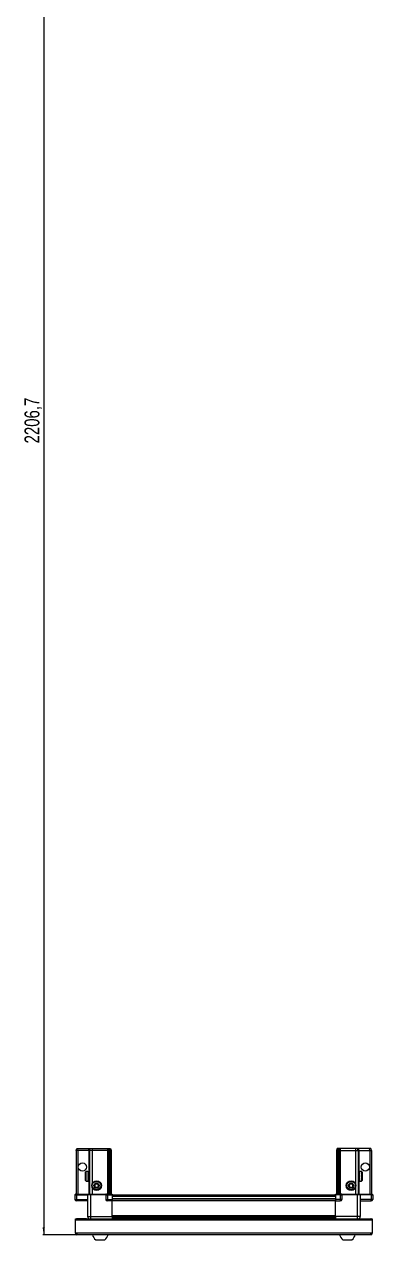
# Model space of a CAD drawing. Header units: millimetres. Extents: x 1021 to 4433, y -1638 to 1679.
# Drawn here: x 1077 to 1545, y -1638 to -6 of the extents above; entities that cross this region are included whole.
import ezdxf

# ---------------------------------------------------------------- set-up
doc = ezdxf.new("R2010")
doc.units = ezdxf.units.MM
doc.layers.add('FORMAT', color=7, linetype='Continuous')
doc.styles.add('SLDTEXTSTYLE0', font='TXT', dxfattribs={"width": 0.75})
doc.dimstyles.new('SLDDIMSTYLE0', dxfattribs={"dimtxt": 20, "dimasz": 10, "dimexe": 0, "dimexo": 0.0625, "dimgap": 5, "dimtad": 2, "dimdec": 1, "dimrnd": 1e-09, "dimzin": 12, "dimdsep": 46, "dimtxsty": 'SLDTEXTSTYLE0', "dimsah": 1, "dimcen": 0.09, "dimadec": 0, "dimazin": 3, "dimtfac": 1, "dimtofl": 0, "dimtmove": 0, "dimatfit": 3, "dimfxl": 0, "dimfrac": 2, "dimtolj": 1, "dimtzin": 12, "dimarcsym": 0})

# ---------------------------------------------------------------- blocks, each defined once
blk = doc.blocks.new('_D_8')
at = {"layer": 'FORMAT'}
for p, q in [((1146.7, 575.4), (1101.6, 575.4)), ((1102.6, 575.4), (1102.6, -1631.3)), ((1147.2, -1631.3), (1101.6, -1631.3))]:
    blk.add_line(p, q, dxfattribs=at)
for points in [[(1102.6, 575.4), (1101.1, 565.4), (1104.2, 565.4)], [(1102.6, -1631.3), (1104.2, -1621.3), (1101.1, -1621.3)]]:
    blk.add_solid(points, dxfattribs=at)
at = {"layer": 'FORMAT', "insert": (1076.8, -568.6), "char_height": 20, "attachment_point": 1, "rotation": 90, "style": 'SLDTEXTSTYLE0'}
blk.add_mtext('2206,7', dxfattribs=at)

msp = doc.modelspace()

# ---------------------------------------------------------------- linework, layer by layer
at = {"color": 7, "linetype": 'Continuous', "lineweight": 25}
for p, q in [((1146.13, -1518.28), (1146.93, -1515.28)), ((1146.93, -1515.28), (1148.78, -1515.28)), ((1148.63, -1518.28), (1148.78, -1515.28)), ((1148.78, -1515.28), (1163.13, -1515.28)), ((1163.13, -1515.28), (1164.93, -1515.28)), ((1164.13, -1518.28), (1164.93, -1515.28)), ((1164.93, -1515.28), (1167.96, -1515.28)), ((1167.96, -1515.28), (1167.63, -1518.28)), ((1167.96, -1515.28), (1188.13, -1515.28)), ((1188.13, -1515.28), (1189.93, -1515.28)), ((1189.93, -1515.28), (1189.13, -1518.28)), ((1189.93, -1515.28), (1190.67, -1515.28)), ((1190.67, -1515.28), (1190.13, -1518.28)), ((1190.67, -1515.28), (1191.17, -1515.28)), ((1191.17, -1515.28), (1192.33, -1515.28)), ((1191.17, -1515.28), (1191.63, -1518.28)), ((1192.33, -1515.28), (1193.13, -1518.28)), ((1496.93, -1515.28), (1496.13, -1518.28)), ((1498.08, -1515.28), (1496.93, -1515.28)), ((1498.08, -1515.28), (1497.63, -1518.28)), ((1498.58, -1515.28), (1498.08, -1515.28)), ((1498.58, -1515.28), (1499.13, -1518.28)), ((1499.33, -1515.28), (1498.58, -1515.28)), ((1499.33, -1515.28), (1500.13, -1518.28)), ((1501.13, -1515.28), (1499.33, -1515.28)), ((1521.3, -1515.28), (1501.13, -1515.28)), ((1521.3, -1515.28), (1521.63, -1518.28)), ((1524.33, -1515.28), (1521.3, -1515.28)), ((1525.13, -1518.28), (1524.33, -1515.28)), ((1526.13, -1515.28), (1524.33, -1515.28)), ((1540.47, -1515.28), (1526.13, -1515.28)), ((1540.63, -1518.28), (1540.47, -1515.28)), ((1542.33, -1515.28), (1540.47, -1515.28)), ((1543.13, -1518.28), (1542.33, -1515.28)), ((1148.63, -1518.28), (1146.13, -1518.28)), ((1146.13, -1518.28), (1146.13, -1576.58)), ((1163.13, -1518.28), (1148.63, -1518.28)), ((1148.63, -1518.28), (1148.63, -1576.58)), ((1164.13, -1518.28), (1163.13, -1518.28)), ((1167.63, -1518.28), (1164.13, -1518.28)), ((1164.13, -1518.28), (1164.13, -1576.58)), ((1188.13, -1518.28), (1167.63, -1518.28)), ((1167.63, -1518.28), (1167.63, -1562.78)), ((1189.13, -1518.28), (1188.13, -1518.28)), ((1190.13, -1518.28), (1189.13, -1518.28)), ((1189.13, -1518.28), (1189.13, -1576.58)), ((1191.63, -1518.28), (1190.13, -1518.28)), ((1190.13, -1518.28), (1190.13, -1576.58)), ((1193.13, -1518.28), (1191.63, -1518.28)), ((1191.63, -1518.28), (1191.63, -1576.58)), ((1193.13, -1518.28), (1193.13, -1576.58)), ((1496.13, -1518.28), (1497.63, -1518.28)), ((1496.13, -1518.28), (1496.13, -1576.58)), ((1497.63, -1518.28), (1499.13, -1518.28)), ((1497.63, -1518.28), (1497.63, -1576.58)), ((1499.13, -1518.28), (1499.13, -1576.58)), ((1499.13, -1518.28), (1500.13, -1518.28)), ((1500.13, -1518.28), (1500.13, -1576.58)), ((1500.13, -1518.28), (1501.13, -1518.28)), ((1501.13, -1518.28), (1521.63, -1518.28)), ((1521.63, -1518.28), (1521.63, -1562.78)), ((1521.63, -1518.28), (1525.13, -1518.28)), ((1525.13, -1518.28), (1525.13, -1576.58)), ((1525.13, -1518.28), (1526.13, -1518.28)), ((1526.13, -1518.28), (1540.63, -1518.28)), ((1540.63, -1518.28), (1540.63, -1576.58)), ((1540.63, -1518.28), (1543.13, -1518.28)), ((1543.13, -1518.28), (1543.13, -1576.58)), ((1158.93, -1558.48), (1158.93, -1547.08)), ((1162.13, -1546.28), (1159.73, -1546.28)), ((1162.13, -1546.28), (1162.13, -1546.29)), ((1162.13, -1546.29), (1162.63, -1546.29)), ((1162.13, -1546.47), (1162.63, -1546.47)), ((1162.13, -1546.47), (1162.13, -1546.69)), ((1162.13, -1546.69), (1162.63, -1546.69)), ((1162.13, -1547.27), (1162.63, -1547.27)), ((1162.13, -1547.27), (1162.13, -1547.69)), ((1162.13, -1547.69), (1162.63, -1547.69)), ((1162.13, -1548.6), (1162.63, -1548.6)), ((1162.13, -1548.6), (1162.13, -1549.19)), ((1162.13, -1549.19), (1162.63, -1549.19)), ((1162.13, -1550.35), (1162.63, -1550.35)), ((1162.13, -1550.35), (1162.13, -1551.04)), ((1162.63, -1546.47), (1162.63, -1546.29)), ((1162.63, -1546.69), (1162.63, -1546.47)), ((1162.63, -1547.27), (1162.63, -1546.69)), ((1162.63, -1547.69), (1162.63, -1547.27)), ((1162.63, -1548.6), (1162.63, -1547.69)), ((1162.73, -1548.38), (1162.63, -1548.38)), ((1162.63, -1549.19), (1162.63, -1548.6)), ((1162.63, -1550.35), (1162.63, -1549.19)), ((1162.63, -1551.04), (1162.63, -1550.35)), ((1162.73, -1557.18), (1162.73, -1548.38)), ((1163.61, -1549.47), (1163.13, -1548.78)), ((1163.13, -1556.78), (1163.13, -1548.78)), ((1164.1, -1548.78), (1163.61, -1549.47)), ((1163.61, -1556.09), (1163.61, -1549.47)), ((1164.13, -1548.78), (1164.1, -1548.78)), ((1164.1, -1556.78), (1164.1, -1548.78)), ((1525.16, -1548.78), (1525.13, -1548.78)), ((1525.65, -1549.47), (1525.16, -1548.78)), ((1525.16, -1548.78), (1525.16, -1556.78)), ((1526.13, -1548.78), (1525.65, -1549.47)), ((1525.65, -1549.47), (1525.65, -1556.09)), ((1526.13, -1548.78), (1526.13, -1556.78)), ((1526.63, -1548.38), (1526.53, -1548.38)), ((1526.53, -1548.38), (1526.53, -1557.18)), ((1529.53, -1546.28), (1526.63, -1546.28)), ((1527.13, -1546.28), (1526.63, -1546.28)), ((1526.63, -1546.28), (1526.63, -1546.33)), ((1526.63, -1546.33), (1526.63, -1546.61)), ((1527.13, -1546.33), (1526.63, -1546.33)), ((1527.13, -1546.61), (1526.63, -1546.61)), ((1526.63, -1546.61), (1526.63, -1546.89)), ((1527.13, -1546.89), (1526.63, -1546.89)), ((1526.63, -1546.89), (1526.63, -1547.55)), ((1527.13, -1547.55), (1526.63, -1547.55)), ((1526.63, -1547.55), (1526.63, -1548.02)), ((1526.63, -1548.02), (1526.63, -1549)), ((1527.13, -1548.02), (1526.63, -1548.02)), ((1527.13, -1549), (1526.63, -1549)), ((1526.63, -1549), (1526.63, -1549.62)), ((1526.63, -1549.62), (1526.63, -1550.82)), ((1527.13, -1549.62), (1526.63, -1549.62)), ((1527.13, -1546.33), (1527.13, -1546.28)), ((1527.13, -1546.89), (1527.13, -1546.61)), ((1527.13, -1548.02), (1527.13, -1547.55)), ((1527.13, -1549.62), (1527.13, -1549)), ((1530.33, -1547.08), (1530.33, -1558.48)), ((1159.73, -1559.28), (1162.13, -1559.28)), ((1162.13, -1551.04), (1162.63, -1551.04)), ((1162.13, -1552.33), (1162.63, -1552.33)), ((1162.13, -1552.33), (1162.13, -1553.07)), ((1162.13, -1552.47), (1162.63, -1552.47)), ((1162.13, -1552.97), (1162.63, -1552.97)), ((1162.13, -1553.07), (1162.63, -1553.07)), ((1162.13, -1554.35), (1162.63, -1554.35)), ((1162.13, -1554.35), (1162.13, -1555.06)), ((1162.13, -1555.06), (1162.63, -1555.06)), ((1162.13, -1556.22), (1162.63, -1556.22)), ((1162.13, -1556.22), (1162.13, -1556.83)), ((1162.13, -1556.83), (1162.63, -1556.83)), ((1162.13, -1557.76), (1162.63, -1557.76)), ((1162.13, -1557.76), (1162.13, -1558.2)), ((1162.13, -1558.2), (1162.63, -1558.2)), ((1162.13, -1558.81), (1162.63, -1558.81)), ((1162.13, -1558.81), (1162.13, -1559.04)), ((1162.13, -1559.04), (1162.63, -1559.04)), ((1162.13, -1559.26), (1162.63, -1559.26)), ((1162.13, -1559.26), (1162.13, -1559.28)), ((1162.13, -1559.27), (1162.63, -1559.27)), ((1162.63, -1552.33), (1162.63, -1551.04)), ((1162.63, -1552.47), (1162.63, -1552.33)), ((1162.63, -1553.07), (1162.63, -1552.97)), ((1162.63, -1554.35), (1162.63, -1553.07)), ((1162.63, -1555.06), (1162.63, -1554.35)), ((1162.63, -1556.22), (1162.63, -1555.06)), ((1162.63, -1556.83), (1162.63, -1556.22)), ((1162.63, -1557.76), (1162.63, -1556.83)), ((1162.63, -1557.18), (1162.73, -1557.18)), ((1162.63, -1558.2), (1162.63, -1557.76)), ((1162.63, -1558.81), (1162.63, -1558.2)), ((1162.63, -1559.04), (1162.63, -1558.81)), ((1162.63, -1559.26), (1162.63, -1559.04)), ((1162.63, -1559.27), (1162.63, -1559.26)), ((1163.13, -1556.78), (1163.61, -1556.09)), ((1163.61, -1556.09), (1164.1, -1556.78)), ((1164.1, -1556.78), (1164.13, -1556.78)), ((1525.13, -1556.78), (1525.16, -1556.78)), ((1525.16, -1556.78), (1525.65, -1556.09)), ((1525.65, -1556.09), (1526.13, -1556.78)), ((1526.53, -1557.18), (1526.63, -1557.18)), ((1527.13, -1550.82), (1526.63, -1550.82)), ((1526.63, -1550.82), (1526.63, -1551.45)), ((1527.13, -1551.45), (1526.63, -1551.45)), ((1526.63, -1551.53), (1526.63, -1552.83)), ((1527.13, -1551.53), (1526.63, -1551.53)), ((1527.13, -1552.83), (1526.63, -1552.83)), ((1527.13, -1553.31), (1526.63, -1553.31)), ((1526.63, -1553.31), (1526.63, -1553.57)), ((1526.63, -1553.57), (1526.63, -1554.84)), ((1527.13, -1553.57), (1526.63, -1553.57)), ((1527.13, -1554.84), (1526.63, -1554.84)), ((1526.63, -1554.84), (1526.63, -1555.52)), ((1526.63, -1555.52), (1526.63, -1556.64)), ((1527.13, -1555.52), (1526.63, -1555.52)), ((1527.13, -1556.64), (1526.63, -1556.64)), ((1526.63, -1556.64), (1526.63, -1557.21)), ((1526.63, -1557.21), (1526.63, -1558.07)), ((1527.13, -1557.21), (1526.63, -1557.21)), ((1527.13, -1558.07), (1526.63, -1558.07)), ((1526.63, -1558.07), (1526.63, -1558.46)), ((1526.63, -1558.46), (1526.63, -1558.98)), ((1527.13, -1558.46), (1526.63, -1558.46)), ((1527.13, -1558.98), (1526.63, -1558.98)), ((1526.63, -1558.98), (1526.63, -1559.16)), ((1526.63, -1559.16), (1526.63, -1559.28)), ((1527.13, -1559.16), (1526.63, -1559.16)), ((1526.63, -1559.28), (1529.53, -1559.28)), ((1527.13, -1551.53), (1527.13, -1550.82)), ((1527.13, -1553.57), (1527.13, -1552.83)), ((1527.13, -1555.52), (1527.13, -1554.84)), ((1527.13, -1557.21), (1527.13, -1556.64)), ((1527.13, -1558.46), (1527.13, -1558.07)), ((1527.13, -1559.16), (1527.13, -1558.98)), ((1145.13, -1576.58), (1144.63, -1577.45)), ((1144.63, -1577.78), (1144.63, -1577.45)), ((1144.63, -1577.78), (1146.63, -1577.78)), ((1144.63, -1577.78), (1144.63, -1583.78)), ((1146.63, -1576.58), (1145.13, -1576.58)), ((1146.63, -1576.58), (1161.43, -1576.58)), ((1161.43, -1577.78), (1146.63, -1577.78)), ((1146.63, -1577.78), (1161.43, -1577.78)), ((1161.43, -1576.58), (1161.63, -1576.58)), ((1161.63, -1577.78), (1161.43, -1577.78)), ((1161.63, -1577.78), (1161.63, -1576.58)), ((1161.63, -1576.58), (1165.63, -1576.58)), ((1165.63, -1577.78), (1161.63, -1577.78)), ((1161.63, -1577.78), (1161.63, -1606.78)), ((1165.63, -1576.58), (1185.93, -1576.58)), ((1185.93, -1577.78), (1165.63, -1577.78)), ((1167.63, -1567.78), (1167.63, -1576.58)), ((1185.93, -1576.58), (1186.13, -1576.58)), ((1186.13, -1577.78), (1185.93, -1577.78)), ((1186.13, -1577.78), (1186.13, -1576.58)), ((1186.81, -1576.58), (1186.13, -1576.58)), ((1186.13, -1577.78), (1188.13, -1577.78)), ((1186.13, -1577.78), (1186.13, -1583.78)), ((1186.81, -1576.58), (1194.63, -1576.58)), ((1194.63, -1577.45), (1188.13, -1577.45)), ((1194.63, -1577.78), (1188.13, -1577.78)), ((1188.13, -1577.78), (1194.63, -1577.78)), ((1194.63, -1576.58), (1194.63, -1577.45)), ((1194.63, -1577.45), (1194.63, -1577.45)), ((1194.63, -1577.78), (1194.63, -1577.45)), ((1194.63, -1577.78), (1194.63, -1577.78)), ((1194.63, -1577.78), (1194.63, -1583.78)), ((1494.63, -1577.93), (1194.63, -1577.93)), ((1494.63, -1577.45), (1494.63, -1576.58)), ((1494.63, -1576.58), (1502.45, -1576.58)), ((1501.13, -1577.45), (1494.63, -1577.45)), ((1494.63, -1577.78), (1494.63, -1577.45)), ((1501.13, -1577.78), (1494.63, -1577.78)), ((1494.63, -1577.78), (1494.63, -1583.78)), ((1501.13, -1577.78), (1503.13, -1577.78)), ((1503.13, -1577.78), (1501.13, -1577.78)), ((1503.13, -1576.58), (1502.45, -1576.58)), ((1503.13, -1577.78), (1503.13, -1576.58)), ((1503.13, -1576.58), (1503.33, -1576.58)), ((1503.33, -1577.78), (1503.13, -1577.78)), ((1503.13, -1577.78), (1503.13, -1583.78)), ((1503.33, -1576.58), (1523.63, -1576.58)), ((1523.63, -1577.78), (1503.33, -1577.78)), ((1521.63, -1567.78), (1521.63, -1576.58)), ((1523.63, -1576.58), (1527.63, -1576.58)), ((1527.63, -1577.78), (1523.63, -1577.78)), ((1527.63, -1577.78), (1527.63, -1576.58)), ((1527.63, -1576.58), (1527.83, -1576.58)), ((1527.83, -1577.78), (1527.63, -1577.78)), ((1527.63, -1577.78), (1527.63, -1606.78)), ((1527.83, -1576.58), (1542.63, -1576.58)), ((1542.63, -1577.78), (1527.83, -1577.78)), ((1544.13, -1576.58), (1542.63, -1576.58)), ((1542.63, -1577.78), (1544.63, -1577.78)), ((1544.63, -1577.45), (1544.13, -1576.58)), ((1544.63, -1577.45), (1544.13, -1576.58)), ((1544.63, -1577.78), (1544.63, -1577.45)), ((1544.63, -1577.78), (1544.63, -1577.45)), ((1544.63, -1577.78), (1544.63, -1577.78)), ((1544.63, -1577.78), (1544.63, -1583.78)), ((1161.63, -1585.78), (1146.63, -1585.78)), ((1194.63, -1585.78), (1188.13, -1585.78)), ((1194.63, -1583.78), (1194.63, -1585.78)), ((1494.63, -1585.13), (1194.63, -1585.13)), ((1194.63, -1606.78), (1194.63, -1585.78)), ((1494.63, -1583.78), (1494.63, -1585.78)), ((1494.63, -1585.78), (1501.13, -1585.78)), ((1494.63, -1606.78), (1494.63, -1585.78)), ((1527.63, -1585.78), (1542.63, -1585.78)), ((1145.13, -1609.78), (1544.13, -1609.78)), ((1145.13, -1611.88), (1145.13, -1609.78)), ((1145.13, -1629.18), (1145.13, -1611.88)), ((1160.13, -1609.68), (1147.23, -1609.68)), ((1160.13, -1609.68), (1160.13, -1609.78)), ((1194.63, -1607.8), (1494.63, -1607.8)), ((1194.63, -1607.84), (1494.63, -1607.84)), ((1218.51, -1609.63), (1194.63, -1609.63)), ((1213.13, -1609.78), (1213.13, -1609.63)), ((1213.17, -1609.78), (1213.17, -1609.63)), ((1213.44, -1609.78), (1213.44, -1609.63)), ((1213.7, -1609.78), (1213.7, -1609.63)), ((1214.35, -1609.78), (1214.35, -1609.63)), ((1214.82, -1609.78), (1214.82, -1609.63)), ((1215.78, -1609.78), (1215.78, -1609.63)), ((1216.4, -1609.78), (1216.4, -1609.63)), ((1217.59, -1609.78), (1217.59, -1609.63)), ((1218.25, -1609.78), (1218.25, -1609.63)), ((1218.3, -1609.78), (1218.3, -1609.63)), ((1219.6, -1609.63), (1218.51, -1609.63)), ((1219.6, -1609.78), (1219.6, -1609.63)), ((1219.6, -1609.63), (1219.6, -1609.63)), ((1220.33, -1609.63), (1219.6, -1609.63)), ((1219.61, -1609.78), (1219.61, -1609.63)), ((1220.11, -1609.78), (1220.11, -1609.63)), ((1220.33, -1609.78), (1220.33, -1609.63)), ((1220.75, -1609.63), (1220.33, -1609.63)), ((1220.33, -1609.63), (1220.33, -1609.63)), ((1468.51, -1609.63), (1220.75, -1609.63)), ((1221.61, -1609.78), (1221.61, -1609.63)), ((1222.3, -1609.78), (1222.3, -1609.63)), ((1223.42, -1609.78), (1223.42, -1609.63)), ((1224, -1609.78), (1224, -1609.63)), ((1224.87, -1609.78), (1224.87, -1609.63)), ((1225.27, -1609.78), (1225.27, -1609.63)), ((1225.8, -1609.78), (1225.8, -1609.63)), ((1225.99, -1609.78), (1225.99, -1609.63)), ((1226.13, -1609.78), (1226.13, -1609.63)), ((1463.13, -1609.78), (1463.13, -1609.63)), ((1463.3, -1609.78), (1463.3, -1609.63)), ((1463.51, -1609.78), (1463.51, -1609.63)), ((1464.07, -1609.78), (1464.07, -1609.63)), ((1464.49, -1609.78), (1464.49, -1609.63)), ((1465.39, -1609.78), (1465.39, -1609.63)), ((1465.97, -1609.78), (1465.97, -1609.63)), ((1467.12, -1609.78), (1467.12, -1609.63)), ((1467.81, -1609.78), (1467.81, -1609.63)), ((1469.09, -1609.63), (1468.42, -1609.63)), ((1469.09, -1609.78), (1469.09, -1609.63)), ((1469.1, -1609.63), (1469.09, -1609.63)), ((1469.83, -1609.63), (1469.1, -1609.63)), ((1469.27, -1609.78), (1469.27, -1609.63)), ((1469.77, -1609.78), (1469.77, -1609.63)), ((1469.83, -1609.78), (1469.83, -1609.63)), ((1470.86, -1609.63), (1469.83, -1609.63)), ((1469.83, -1609.63), (1469.83, -1609.63)), ((1494.63, -1609.63), (1470.75, -1609.63)), ((1471.12, -1609.78), (1471.12, -1609.63)), ((1471.83, -1609.78), (1471.83, -1609.63)), ((1473, -1609.78), (1473, -1609.63)), ((1473.61, -1609.78), (1473.61, -1609.63)), ((1474.55, -1609.78), (1474.55, -1609.63)), ((1475, -1609.78), (1475, -1609.63)), ((1475.62, -1609.78), (1475.62, -1609.63)), ((1475.87, -1609.78), (1475.87, -1609.63)), ((1476.11, -1609.78), (1476.11, -1609.63)), ((1476.13, -1609.78), (1476.13, -1609.63)), ((1529.13, -1609.68), (1529.13, -1609.78)), ((1529.13, -1609.68), (1542.03, -1609.68)), ((1544.13, -1609.78), (1544.13, -1611.88)), ((1544.13, -1611.88), (1544.13, -1629.18)), ((1147.23, -1629.18), (1145.13, -1629.18)), ((1147.23, -1629.18), (1147.23, -1631.28)), ((1542.03, -1631.28), (1147.23, -1631.28)), ((1544.13, -1629.18), (1542.03, -1629.18)), ((1542.03, -1631.28), (1542.03, -1629.18)), ((1172.63, -1637.88), (1184.63, -1637.88)), ((1504.63, -1637.88), (1516.63, -1637.88))]:
    msp.add_line(p, q, dxfattribs=at)
at = {"color": 8, "linetype": 'Continuous', "lineweight": 18}
for p, q in [((1163.13, -1518.28), (1163.13, -1515.28)), ((1188.13, -1515.28), (1188.13, -1518.28)), ((1501.13, -1515.28), (1501.13, -1518.28)), ((1526.13, -1518.28), (1526.13, -1515.28)), ((1163.13, -1518.28), (1163.13, -1548.78)), ((1188.13, -1518.28), (1188.13, -1576.58)), ((1501.13, -1518.28), (1501.13, -1576.58)), ((1526.13, -1518.28), (1526.13, -1548.78)), ((1159.73, -1559.28), (1159.73, -1546.28)), ((1529.53, -1546.28), (1529.53, -1559.28)), ((1163.13, -1556.78), (1163.13, -1576.58)), ((1526.13, -1556.78), (1526.13, -1576.58)), ((1146.63, -1577.78), (1146.63, -1576.58)), ((1146.63, -1577.78), (1146.63, -1583.78)), ((1161.43, -1577.78), (1161.43, -1576.58)), ((1165.63, -1577.78), (1165.63, -1576.58)), ((1165.63, -1577.78), (1165.63, -1606.78)), ((1185.93, -1577.78), (1185.93, -1576.58)), ((1188.13, -1577.78), (1188.13, -1577.45)), ((1188.13, -1577.78), (1188.13, -1583.78)), ((1194.63, -1577.78), (1194.63, -1577.45)), ((1494.63, -1579.93), (1194.63, -1579.93)), ((1501.13, -1577.78), (1501.13, -1577.45)), ((1501.13, -1577.78), (1501.13, -1583.78)), ((1503.33, -1576.58), (1503.33, -1577.78)), ((1523.63, -1577.78), (1523.63, -1576.58)), ((1523.63, -1577.78), (1523.63, -1606.78)), ((1527.83, -1576.58), (1527.83, -1577.78)), ((1542.63, -1577.78), (1542.63, -1576.58)), ((1542.63, -1577.78), (1542.63, -1583.78)), ((1144.63, -1583.78), (1146.63, -1583.78)), ((1146.63, -1583.78), (1161.63, -1583.78)), ((1146.63, -1585.78), (1146.63, -1583.78)), ((1186.13, -1583.78), (1188.13, -1583.78)), ((1188.13, -1583.78), (1194.63, -1583.78)), ((1188.13, -1583.78), (1188.13, -1585.78)), ((1494.63, -1583.13), (1194.63, -1583.13)), ((1494.63, -1585.78), (1194.63, -1585.78)), ((1501.13, -1583.78), (1494.63, -1583.78)), ((1503.13, -1583.78), (1501.13, -1583.78)), ((1501.13, -1583.78), (1501.13, -1585.78)), ((1542.63, -1583.78), (1527.63, -1583.78)), ((1544.63, -1583.78), (1542.63, -1583.78)), ((1542.63, -1585.78), (1542.63, -1583.78)), ((1544.13, -1611.88), (1145.13, -1611.88)), ((1147.23, -1609.78), (1147.23, -1609.68)), ((1165.63, -1606.78), (1194.63, -1606.78)), ((1194.63, -1605.18), (1494.63, -1605.18)), ((1494.63, -1606.6), (1194.63, -1606.6)), ((1194.63, -1609.04), (1494.63, -1609.04)), ((1523.63, -1606.78), (1494.63, -1606.78)), ((1542.03, -1609.78), (1542.03, -1609.68)), ((1542.03, -1629.18), (1147.23, -1629.18))]:
    msp.add_line(p, q, dxfattribs=at)
at = {"color": 7, "linetype": 'Continuous', "lineweight": 25, "flags": 128}
for points in [[(1147.23, -1609.68), (1146.82, -1609.72), (1146.59, -1609.78)], [(1542.67, -1609.78), (1542.44, -1609.72), (1542.03, -1609.68)]]:
    msp.add_lwpolyline(points, dxfattribs=at)
at = {"color": 7, "linetype": 'Continuous', "lineweight": 25}
for centre, radius in [((1154.63, -1540.28), 5.5), ((1534.63, -1540.28), 5.5), ((1173.63, -1565.28), 6.5), ((1173.63, -1565.28), 3.46), ((1515.63, -1565.28), 6.5), ((1515.63, -1565.28), 3.46)]:
    msp.add_circle(centre, radius, dxfattribs=at)
at = {"color": 8, "linetype": 'Continuous', "lineweight": 18}
for centre in [(1173.63, -1565.28), (1515.63, -1565.28)]:
    msp.add_circle(centre, 5.7, dxfattribs=at)
at = {"color": 7, "linetype": 'Continuous', "lineweight": 25}
for centre, radius, start, end in [((1159.73, -1547.08), 0.8, 90, 180), ((1163.13, -1548.38), 0.4, 180, 270), ((1526.13, -1548.38), 0.4, 270, 0), ((1529.53, -1547.08), 0.8, 360, 90), ((1159.73, -1558.48), 0.8, 180, 270), ((1163.13, -1557.18), 0.4, 90, 180), ((1173.63, -1565.28), 2.5, 147.37605, 207.37605), ((1173.63, -1565.28), 2.5, 207.37605, 267.37605), ((1173.63, -1565.28), 2.5, 87.37605, 147.37605), ((1173.63, -1565.28), 2.5, 267.37605, 327.37605), ((1173.63, -1565.28), 2.5, 27.37605, 87.37605), ((1173.63, -1565.28), 2.5, 327.37605, 27.37605), ((1515.63, -1565.28), 2.5, 134.67671, 194.67671), ((1515.63, -1565.28), 2.5, 194.67671, 254.67671), ((1515.63, -1565.28), 2.5, 74.67671, 134.67671), ((1515.63, -1565.28), 2.5, 14.67671, 74.67671), ((1515.63, -1565.28), 2.5, 314.67671, 14.67671), ((1526.13, -1557.18), 0.4, 360, 90), ((1529.53, -1558.48), 0.8, 270, 0), ((1515.63, -1565.28), 2.5, 254.67671, 314.67671), ((1146.63, -1583.78), 2, 180, 270), ((1188.13, -1583.78), 2, 180, 270), ((1501.13, -1583.78), 2, 270, 0), ((1542.63, -1583.78), 2, 270, 0), ((1147.23, -1629.18), 2.1, 180, 270), ((1147.23, -1629.18), 0.6, 180, 270), ((1179.65, -1628.26), 11.91, 194.70035, 233.8734), ((1177.6, -1628.26), 11.91, 306.1266, 345.29965), ((1511.65, -1628.26), 11.91, 194.70035, 233.8734), ((1509.6, -1628.26), 11.91, 306.1266, 345.29965), ((1542.03, -1629.18), 2.1, 270, 0), ((1542.03, -1629.18), 0.6, 270, 0)]:
    msp.add_arc(centre, radius, start, end, dxfattribs=at)
for centre, start_param, end_param in [((1188.13, -1573.98), 2.4188584, 3.1415927), ((1501.13, -1573.98), 3.1415927, 3.8643269)]:
    msp.add_ellipse(centre, major_axis=(0, 3.46), ratio=0.5773503, start_param=start_param, end_param=end_param, dxfattribs=at)
for points, knots in [([(1170.75, -1565.15), (1171.02, -1564.71), (1171.54, -1563.9), (1172.06, -1563.09), (1172.3, -1562.72)], [0, 0, 0, 0, 0.5346859, 1, 1, 1, 1]), ([(1172.07, -1567.71), (1172.02, -1567.6), (1171.74, -1567.07), (1171.28, -1566.19), (1170.9, -1565.45), (1170.75, -1565.15)], [0, 0, 0, 0, 0.13312467, 0.63709944, 1, 1, 1, 1]), ([(1172.3, -1562.72), (1172.82, -1562.74), (1173.78, -1562.78), (1174.74, -1562.83), (1175.19, -1562.85)], [0, 0, 0, 0, 0.53468586, 1, 1, 1, 1]), ([(1176.51, -1565.41), (1176.23, -1565.85), (1175.71, -1566.66), (1175.2, -1567.47), (1174.96, -1567.84)], [0, 0, 0, 0, 0.5346859, 1, 1, 1, 1]), ([(1175.19, -1562.85), (1175.34, -1563.15), (1175.72, -1563.89), (1176.18, -1564.77), (1176.46, -1565.3), (1176.51, -1565.41)], [0, 0, 0, 0, 0.3629006, 0.8668753, 1, 1, 1, 1]), ([(1512.85, -1564.52), (1513.21, -1564.15), (1513.9, -1563.48), (1514.58, -1562.8), (1514.9, -1562.49)], [0, 0, 0, 0, 0.5346859, 1, 1, 1, 1]), ([(1513.58, -1567.31), (1513.49, -1566.98), (1513.28, -1566.18), (1513.03, -1565.22), (1512.88, -1564.64), (1512.85, -1564.52)], [0, 0, 0, 0, 0.3629006, 0.8668753, 1, 1, 1, 1]), ([(1514.9, -1562.49), (1515.4, -1562.62), (1516.33, -1562.88), (1517.25, -1563.13), (1517.68, -1563.25)], [0, 0, 0, 0, 0.53468586, 1, 1, 1, 1]), ([(1518.41, -1566.04), (1518.05, -1566.41), (1517.36, -1567.08), (1516.68, -1567.76), (1516.36, -1568.07)], [0, 0, 0, 0, 0.53468586, 1, 1, 1, 1]), ([(1517.68, -1563.25), (1517.71, -1563.37), (1517.87, -1563.95), (1518.12, -1564.91), (1518.33, -1565.71), (1518.41, -1566.04)], [0, 0, 0, 0, 0.1331247, 0.6370994, 1, 1, 1, 1]), ([(1174.96, -1567.84), (1174.44, -1567.82), (1173.48, -1567.78), (1172.52, -1567.73), (1172.07, -1567.71)], [0, 0, 0, 0, 0.5346859, 1, 1, 1, 1]), ([(1516.36, -1568.07), (1515.86, -1567.94), (1514.93, -1567.68), (1514.01, -1567.43), (1513.58, -1567.31)], [0, 0, 0, 0, 0.5346859, 1, 1, 1, 1]), ([(1161.63, -1606.78), (1161.68, -1607.22), (1161.75, -1607.9), (1162.18, -1608.71), (1162.64, -1609.27), (1163.04, -1609.63), (1163.3, -1609.76), (1163.35, -1609.78)], [0, 0, 0, 0, 0.36301846, 0.55843766, 0.75800394, 0.95757021, 1, 1, 1, 1]), ([(1194.63, -1606.78), (1194.63, -1607.18), (1194.63, -1607.97), (1194.63, -1608.98), (1194.63, -1609.61), (1194.63, -1609.77), (1194.63, -1609.78)], [0, 0, 0, 0, 0.3255201, 0.6510403, 0.9765604, 1, 1, 1, 1]), ([(1494.63, -1606.78), (1494.63, -1607.18), (1494.63, -1607.97), (1494.63, -1608.98), (1494.63, -1609.61), (1494.63, -1609.77), (1494.63, -1609.78)], [0, 0, 0, 0, 0.32552014, 0.65104028, 0.97656042, 1, 1, 1, 1]), ([(1527.63, -1606.78), (1527.58, -1607.22), (1527.51, -1607.9), (1527.08, -1608.71), (1526.62, -1609.27), (1526.22, -1609.63), (1525.95, -1609.76), (1525.91, -1609.78)], [0, 0, 0, 0, 0.36301846, 0.55843766, 0.75800394, 0.95757021, 1, 1, 1, 1])]:
    msp.add_open_spline(points, degree=3, knots=knots, dxfattribs=at)
at = {"color": 8, "linetype": 'Continuous', "lineweight": 18}
for points in [[(1161.63, -1606.78), (1161.69, -1606.78), (1161.81, -1606.78), (1162.73, -1606.78), (1164.06, -1606.78), (1165.11, -1606.78), (1165.63, -1606.78)], [(1527.63, -1606.78), (1527.57, -1606.78), (1527.45, -1606.78), (1526.52, -1606.78), (1525.2, -1606.78), (1524.15, -1606.78), (1523.63, -1606.78)]]:
    msp.add_open_spline(points, degree=3, dxfattribs=at)
for points in [[(1165.63, -1606.78), (1165.63, -1607.22), (1165.63, -1607.9), (1165.63, -1608.71), (1165.63, -1609.27), (1165.63, -1609.63), (1165.63, -1609.76), (1165.63, -1609.78)], [(1523.63, -1606.78), (1523.63, -1607.22), (1523.63, -1607.9), (1523.63, -1608.71), (1523.63, -1609.27), (1523.63, -1609.63), (1523.63, -1609.76), (1523.63, -1609.78)]]:
    msp.add_open_spline(points, degree=3, knots=[0, 0, 0, 0, 0.3630185, 0.5584377, 0.7580039, 0.9575702, 1, 1, 1, 1], dxfattribs=at)

# ---------------------------------------------------------------- dimensions: what is measured, and where the dimension line sits
at = {"layer": 'FORMAT'}
dim = msp.add_linear_dim(base=(1102.63, -1631.28), p1=(1146.73, 575.42), p2=(1147.23, -1631.28), angle=90, dimstyle='SLDDIMSTYLE0', dxfattribs=at)
dim.commit()
dim.dimension.update_dxf_attribs({"geometry": '_D_8', "text_midpoint": (1102.63, -527.93), "dimtype": 160})

doc.saveas('drawing.dxf')
